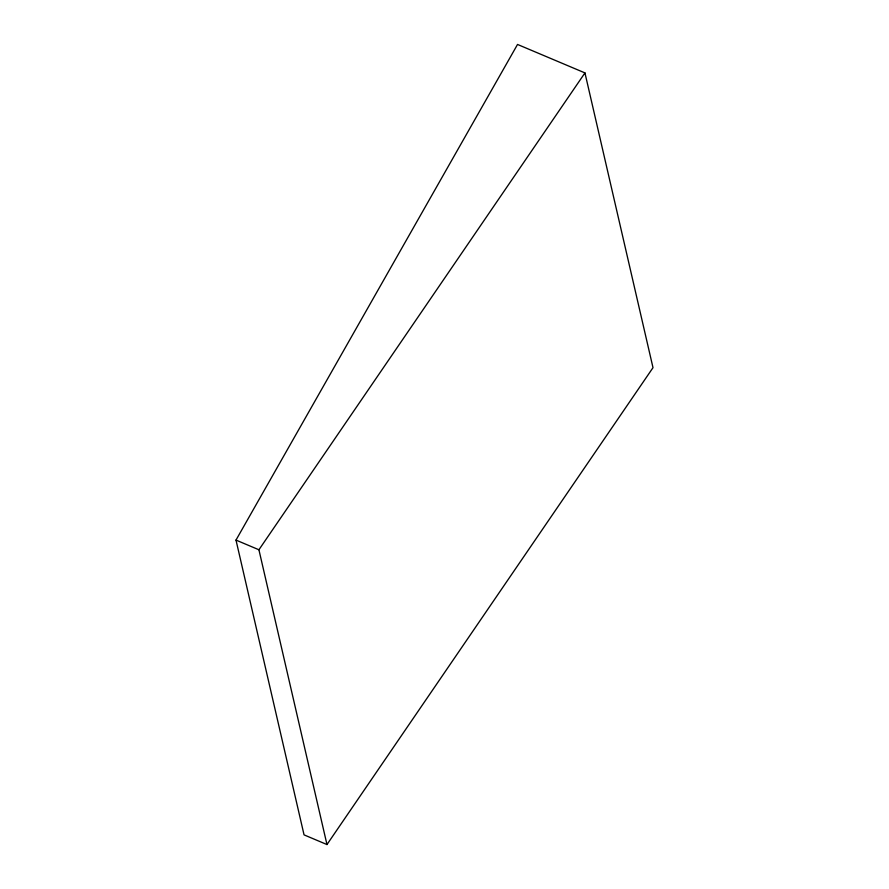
<?xml version="1.0" encoding="UTF-8"?>
<svg xmlns="http://www.w3.org/2000/svg" width="889" height="889" viewBox="0 0 889 889"><rect width="100%" height="100%" fill="white"/><g stroke="black" fill="none" stroke-linecap="round" stroke-linejoin="round"><path stroke-width="1.33" d="M235.996 540.09L517.531 44.45L584.951 72.909L653.004 367.679L326.974 844.55L304.049 834.871L235.996 540.09L258.921 549.769L326.974 844.55M258.921 549.769L584.951 72.909"/></g></svg>
